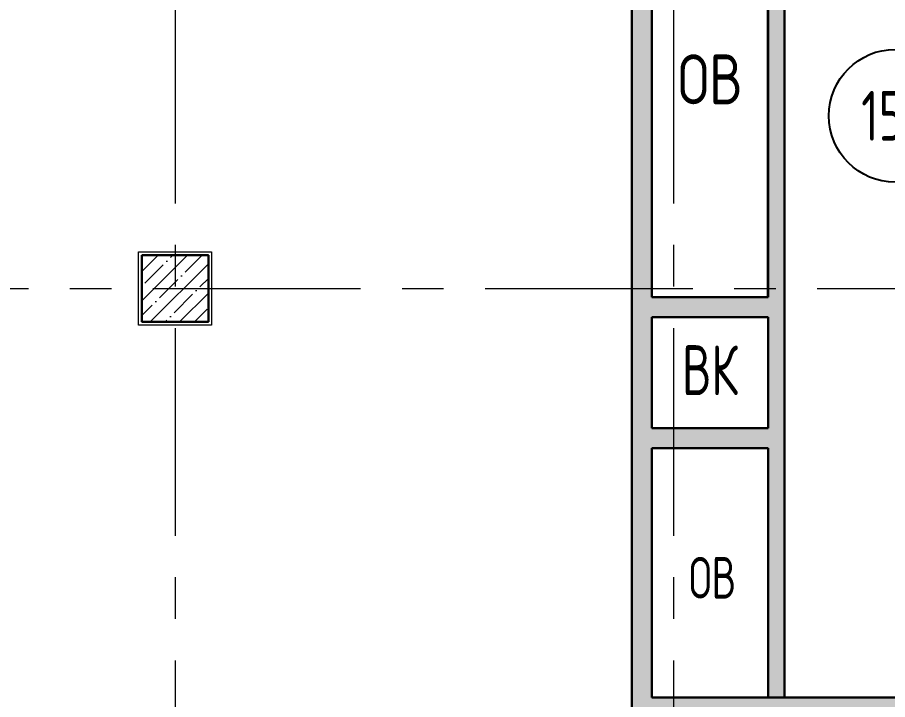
# Model space of a CAD drawing. Header units: millimetres. Extents: x -360149 to 9420325, y 0 to 292181.
# Drawn here: x -201184 to -195944, y 122127 to 126232 of the extents above; entities that cross this region are included whole.
import ezdxf
from ezdxf import colors
from ezdxf.entities.mleader import LeaderData, LeaderLine
from ezdxf.enums import TextEntityAlignment as Align
from ezdxf.math import Vec2, Vec3

# ---------------------------------------------------------------- set-up
doc = ezdxf.new("R2010")
doc.units = ezdxf.units.MM
doc.header["$MEASUREMENT"] = 0
doc.linetypes.add('CENTER', pattern=[2, 1.25, -0.25, 0.25, -0.25])
doc.layers.get('0').update_dxf_attribs({"color": 250, "lineweight": 9})
for name, color, linetype, lineweight in [('_АР ТЕКСТ', 250, 'Continuous', 25), ('АР_Колонны', 5, 'Continuous', 30), ('АР_Колонны Штрих', 250, 'Continuous', 5), ('АР_Номер помещения', 1, 'Continuous', 25), ('АР_Оси', 193, 'Continuous', 9), ('АР_Отметки', 250, 'Continuous', 15), ('АР_Перегородки газоблок', 165, 'Continuous', 30), ('АР_Перегородки газоблок_Штрих', 165, 'Continuous', 5), ('АР_Помещения_площадь', 19, 'Continuous', 9), ('Эвакуация', 7, 'Continuous', 9)]:
    doc.layers.add(name, color=color, linetype=linetype, lineweight=lineweight)
doc.layers.add('АР_новое окно', color=160, linetype='Continuous')
doc.layers.add('АР_Отверстия', color=251, linetype='Continuous')
doc.styles.add('ICOCPEUR', font='isocpeur.ttf')
doc.styles.add('ISOCPEUR', font='isocpeur.ttf', dxfattribs={"width": 0.7})
doc.styles.get("Standard").update_dxf_attribs({"font": 'isocpeur.ttf'})
pattern_1 = [(49.99999999999999, (0, 0), (215.178054780226, -18.82564049477853), [22.5, -247.5]), (355, (0, 0), (-41.6254000839, 225.6576401100035), [18, -198]), (100.45144446, (17.9315043, -1.5688032), (173.5526540181336, 206.8319972905888), [19.12205759999999, -210.3426336]), (46.18420000000001, (0, 60), (320.1723992014717, -49.65578423792296), [33.75, -371.25]), (96.63563549, (26.6810235, 55.86200789999999), (280.3985837022685, 292.2355802323651), [28.6831026, -315.5141279999999]), (351.1841639899999, (0, 60), (280.3985835164319, 292.2355800809971), [27, -297.0000003]), (21, (30, 45), (179.0721156355385, -120.7856671996016), [22.5, -247.5]), (326.0000000000001, (30, 45), (72.99459957647451, 217.5450135140559), [18, -198]), (71.45144474, (44.92267620000001, 34.9345278), (252.0667130189913, 96.75934584190615), [19.122057, -210.3426336]), (37.50000000000001, (0, 0), (3.647956595187201, 99.86815614939344), [0, -195.6, 0, -201, 0, -198.75]), (7.499999999999999, (0, 0), (78.92086123264458, 118.3235135647081), [0, -114.6, 0, -191.1, 0, -75.75]), (327.5, (-66.9, 0), (160.1467308517227, -6.766461520313927), [0, -75, 0, -234, 0, -310.5]), (317.5, (-96.9, 0), (174.9558508027159, 30.03149469969532), [0, -97.5, 0, -155.4, 0, -220.5])]

# ---------------------------------------------------------------- blocks, each defined once
blk = doc.blocks.new('*U46')
at = {"layer": 'АР_Номер помещения', "color": 7}
blk.add_circle((-456.3897456068405, -1236.899043679934), 400, dxfattribs=at)
at = {"layer": 'АР_Помещения_площадь', "color": 7}
blk.add_line((636.2316609454278, -4593.643772984851), (213.883304563934, -4593.643772984851), dxfattribs=at)
at = {"color": 7, "style": 'ISOCPEUR', "width": 0.7, "flags": 1}
blk.add_attdef('КАТЕГОРИЯ', (-499.1655280450395, -2092.186355050572), '', height=250, dxfattribs=at)
at = {"layer": 'АР_Номер помещения', "color": 7, "style": 'ISOCPEUR', "width": 0.7}
blk.add_attdef('НОМЕР_ПОМЕЩЕНИЯ', text='', height=300, dxfattribs=at).set_placement((-456.3897456097509, -1236.899043679934), align=Align.MIDDLE_CENTER)
at = {"layer": 'АР_Помещения_площадь', "color": 7, "lineweight": 30, "width": 0.7, "flags": 104}
blk.add_attdef('ИМЯ_ПОМЕЩЕНИЯ', text='', height=100, dxfattribs=at).set_placement((157.6277002443094, 1217.141369806137), align=Align.MIDDLE_CENTER)
at = {"layer": 'АР_Помещения_площадь', "color": 7, "style": 'ISOCPEUR', "width": 0.7}
blk.add_attdef('ПЛОЩАДЬ_ПОМЕЩЕНИЯ', text='', height=200, dxfattribs=at).set_placement((641.1178189186135, -4347.138243017502), align=Align.MIDDLE_RIGHT)
blk = doc.blocks.new('_DotSmall')
at = {"color": 0, "linetype": 'ByBlock', "const_width": 0.5}
blk.add_lwpolyline([(-0.0625, 0, 1), (0.0625, 0, 1)], format="xyb", close=True, dxfattribs=at)

msp = doc.modelspace()

# ---------------------------------------------------------------- hatches: boundary and pattern name
at = {"layer": 'АР_Колонны Штрих', "ltscale": 100}
h = msp.add_hatch(dxfattribs=at)
h.set_pattern_fill('ANSI35', color=256, scale=500)
h.set_pattern_definition([(45, (-1157486.014376215, 164672.1571121852), (-88.38834764831844, 88.38834764831844), []), (45, (-1157397.626028715, 164672.1571121852), (-88.38834764831844, 88.38834764831844), [156.25, -31.25, 0, -31.25])])
h.paths.add_polyline_path([(-200033.9151109831, 124800.6824583525), (-200433.9151109831, 124800.6824583525), (-200433.9151109831, 124400.6824583525), (-200033.9151109831, 124400.6824583525)])
at = {"layer": 'АР_Перегородки газоблок_Штрих', "ltscale": 100}
h = msp.add_hatch(dxfattribs=at)
h.set_pattern_fill('AR-CONC', color=256, scale=30)
h.set_pattern_definition(pattern_1)
h.paths.add_polyline_path([(-197233.9151109831, 124548.397099864), (-197363.9151109829, 124548.397099864), (-197363.9151109829, 124600.6824583526), (-197483.9151109828, 124600.6824583526), (-197483.9151109829, 121099.140863475, 0.09525128799542544), (-197363.9151109828, 121143.316811928), (-197363.9151109829, 122020.3170660118), (-197363.9151109829, 122020.3174086252), (-197233.9151109831, 122020.3173552842), (-197233.9151109831, 122140.3170660118), (-197364.1489062715, 122140.3170660118), (-197364.1151109829, 122140.7057118303), (-197364.1151109829, 123640.7057118304), (-197233.9151109831, 123640.7057118304), (-197233.9151109831, 123760.7057118303), (-197363.9151109829, 123760.7057118303), (-197363.9151109829, 124428.397099864), (-197233.9151109831, 124428.397099864)])
h.paths.add_polyline_path([(-196563.9077933564, 124600.6824583526), (-196663.9077933568, 124600.6824583526), (-196663.9076542278, 124548.397099864), (-197233.9151109831, 124548.397099864), (-197233.9151109831, 124428.397099864), (-196663.9073349132, 124428.397099864), (-196663.9055582165, 123760.7057118303), (-197233.9151109831, 123760.7057118303), (-197233.9151109831, 123640.7057118304), (-196764.1151109829, 123640.7057118304), (-196663.9052389019, 123640.7057118303), (-196663.9012464369, 122140.3177058237), (-196563.9012464373, 122140.3179719192)])
h.paths.add_polyline_path([(-196563.9151109826, 127350.6824583525), (-196663.9151109829, 127350.6824583525), (-196663.9077933568, 124600.6824583526), (-196563.9077933564, 124600.6824583526)])
h.paths.add_polyline_path([(-197363.915110983, 127350.6824583525), (-197483.9151109828, 127350.6824583525), (-197483.9151109828, 124600.6824583526), (-197363.9151109829, 124600.6824583526)])
h = msp.add_hatch(dxfattribs=at)
h.set_pattern_fill('AR-CONC', color=256, scale=30)
h.set_pattern_definition(pattern_1)
h.paths.add_polyline_path([(-190393.9237537337, 123152.3887809765), (-190513.9237090724, 123152.3871990746), (-190513.909971974, 122140.3170660118), (-197362.4473793036, 122140.3170660118), (-197362.4473793036, 122020.3137697774), (-190513.9083899917, 122020.3109104098), (-190513.9008518052, 121448.4784288714), (-197363.9151109828, 121448.4784288712), (-197363.9151109828, 121328.495369308), (-190513.8992702804, 121328.5069742351), (-190513.8991925884, 121322.6134058199), (-190513.8977952643, 121322.6134058199), (-190513.8977952643, 120884.3032050406), (-190513.8607231591, 118520.6593772406), (-190613.1786350766, 118520.6559817169), (-190613.1765908063, 118400.6559817344), (-188433.9151109827, 118400.6824583525), (-188433.917155253, 118520.6824583351), (-190393.862255816, 118520.6609590893)])
edge = h.paths.add_edge_path()
edge.add_line((-197363.9151109828, 121105.7429913883), (-197363.9151109828, 121143.3168119281))
edge.add_arc((-197538.8089604042, 121433.3276700606), 338.6652571495604, 279.3281592215792, 301.0924837210941, ccw=False)
edge.add_line((-197483.9151109829, 121099.140863475), (-197483.9151109829, 118520.6640052367))
edge.add_line((-197483.9151109829, 118520.6640052367), (-197633.8824654617, 118520.6515843898))
edge.add_line((-197633.8824654617, 118520.6515843898), (-197633.8725572111, 118400.6499500117))
edge.add_line((-197633.8725572111, 118400.6499500117), (-197264.9514221446, 118400.6498717905))
edge.add_line((-197264.9514221446, 118400.6498717905), (-197264.9617230687, 118520.6451104181))
edge.add_line((-197264.9617230687, 118520.6451104181), (-197363.9151109828, 118520.6738749546))
edge.add_line((-197363.9151109828, 118520.6738749546), (-197363.9151109828, 121105.7429913883))
h.paths.add_polyline_path([(-187913.9151109828, 123270.6824583525), (-187993.9151109828, 123270.8154791156), (-188033.9135905866, 123270.8154791155), (-188033.9151109828, 121714.3203533522), (-188033.9151109837, 118400.6824583525), (-187913.9151109818, 118400.6824583525), (-187913.915110983, 121948.4739019158)])

# ---------------------------------------------------------------- linework, layer by layer
at = {"ltscale": 100}
msp.add_lwpolyline([(-200453.9151109831, 124820.6824583525), (-200013.9151109831, 124820.6824583525), (-200013.9151109831, 124380.6824583525), (-200453.9151109831, 124380.6824583525)], close=True, dxfattribs=at)
at = {"layer": 'АР_Колонны', "ltscale": 100}
msp.add_lwpolyline([(-200433.9151109831, 124800.6824583525), (-200033.9151109831, 124800.6824583525), (-200033.9151109831, 124400.6824583525), (-200433.9151109831, 124400.6824583525)], close=True, dxfattribs=at)
at = {"layer": 'АР_Оси', "linetype": 'CENTER', "ltscale": 1000}
for p, q in [((-200233.9151109831, 134363.1513644526), (-200233.9151109831, 78630.80280076223)), ((-197233.9151109831, 134363.1513644527), (-197233.9151109831, 78630.80280076223)), ((-224367.6090424565, 124600.6824583526), (-141189.2069877373, 124600.6824583525)), ((-224367.609042449, 124600.6824584683), (-141189.2069877298, 124600.6824584682))]:
    msp.add_line(p, q, dxfattribs=at)
at = {"layer": 'АР_Перегородки газоблок', "ltscale": 100}
for points in [[(-197483.9151109829, 118520.6639668389), (-197483.9151109828, 127350.6824583525)], [(-197363.915110983, 127350.6824583525), (-197363.9151109829, 124548.397099864)], [(-196663.9076542278, 124548.397099864), (-196663.9151109829, 127350.6824583525)], [(-196563.9012464374, 122140.3180118335), (-196563.9151109833, 127350.682724448)], [(-197363.9151109829, 124548.397099864), (-196663.9055582165, 124548.397099864)], [(-196663.9052389019, 124428.397099864), (-197363.9151109829, 124428.397099864)], [(-197363.9151109829, 124428.397099864), (-197363.9151109829, 123760.7057118303)], [(-196663.9055582165, 123760.7057118303), (-196663.9073349132, 124428.397099864)], [(-197363.9151109829, 123760.7057118303), (-196663.9055582165, 123760.7057118303)], [(-197363.9151109829, 123640.7057118303), (-197363.9151109829, 122140.3170660118)], [(-196663.9052389019, 123640.7057118303), (-197363.9151109829, 123640.7057118303)], [(-196663.901246437, 122140.3177457381), (-196663.9052389019, 123640.7057118303)], [(-197363.9151109829, 122140.3170660118), (-190513.909971974, 122140.3170660118), (-190513.9237090724, 123152.3871990746)], [(-197363.9151109829, 122140.3170660118), (-197024.3457267503, 122140.3170660118)], [(-196904.3457267503, 122140.3170660118), (-194433.9151110004, 122140.3236397164)]]:
    msp.add_lwpolyline(points, dxfattribs=at)
at = {"layer": 'Эвакуация'}
msp.add_line((-196669.4231666205, 127348.397099864), (-196669.4231666205, 124548.397099864), dxfattribs=at)
at = {"layer": 'Эвакуация', "lineweight": 18}
for p, q in [((-196663.915110983, 124550.6824583525), (-196663.915110983, 127350.6824583525)), ((-196765.715110983, 123640.3057118304), (-196764.1151109829, 123640.7057118304)), ((-197364.1151109829, 122140.7057118303), (-197363.9151109829, 122143.0057118304))]:
    msp.add_line(p, q, dxfattribs=at)

# ---------------------------------------------------------------- block references
at = {"layer": 'АР_новое окно'}
ref = msp.add_blockref('*U46', (-195440.9307961316, 126877.0467561614), dxfattribs=at)
ref.add_attrib('НОМЕР_ПОМЕЩЕНИЯ', '155', dxfattribs={"layer": 'АР_Номер помещения', "color": 7, "height": 300, "style": 'ISOCPEUR', "width": 0.7}).set_placement((-195897.3205417414, 125640.1477124814), align=Align.MIDDLE_CENTER)
ref.add_attrib('ПЛОЩАДЬ_ПОМЕЩЕНИЯ', '11.10', dxfattribs={"layer": 'АР_Помещения_площадь', "color": 7, "height": 200, "style": 'ISOCPEUR', "width": 0.7}).set_placement((-194799.8129772128, 122529.9085131439), align=Align.MIDDLE_RIGHT)

# ---------------------------------------------------------------- texts
at = {"layer": 'АР_Отверстия', "ltscale": 100, "attachment_point": 5, "line_spacing_factor": 0.7, "style": 'ICOCPEUR'}
for s, insert, char_height in [('\\A1;{\\W0.8;ОВ}', (-197012.3753846091, 125859.714761991), 300), ('\\A1;{\\W0.7;ВК}', (-197013.5314246174, 124109.4247387082), 300), ('\\A1;{\\W0.7;ОВ}', (-196998.83243718, 122860.291422542), 250)]:
    msp.add_mtext(s, dxfattribs=dict(at, insert=insert, char_height=char_height))

# ---------------------------------------------------------------- leaders
at = {"layer": '_АР ТЕКСТ'}
ml = msp.add_multileader_mtext('Standard', dxfattribs=at)
ml.set_content('{\\W0.8;-2,550}', color=256, style='ISOCPEUR')
ml.set_leader_properties(color=256, linetype='Continuous', lineweight=-1)
ml.set_arrow_properties(name='DOTSMALL')
ml.build(insert=Vec2(0, 0))
ml.multileader.update_dxf_attribs({"has_text_frame": 1, "text_left_attachment_type": 4, "text_right_attachment_type": 4, "dogleg_length": 100, "arrow_head_size": 180})
ctx = ml.context
ctx.base_point, ctx.char_height, ctx.arrow_head_size, ctx.landing_gap_size, ctx.plane_origin = Vec3(-302775.822290387, 123943.2638625839, -1.961751612303354), 250, 180, 50, Vec3(-302295.4889269536, 121699.245469789, -1.961751612303354)
ctx.left_attachment, ctx.right_attachment = 4, 4
notes = []
notes.append((ctx, [(0, (0, 0, 0), (0, 0), (1, 0), 1, [])]))
ctx.mtext.insert, ctx.mtext.width, ctx.mtext.defined_height, ctx.mtext.line_spacing_style, ctx.mtext.flow_direction = Vec3(-302725.822290387, 124276.5971959173, -1.961751612303354), 801.0864057841361, 330.709552927064, 2, 5
at = {"layer": 'АР_Отметки'}
ml = msp.add_multileader_mtext('Standard', dxfattribs=at)
ml.set_content('{\\W0.8;-2,250}', color=256, style='ISOCPEUR')
ml.set_leader_properties(color=256, linetype='Continuous', lineweight=-1)
ml.set_arrow_properties(name='DOTSMALL')
ml.build(insert=Vec2(0, 0))
ml.multileader.update_dxf_attribs({"has_text_frame": 1, "text_left_attachment_type": 4, "text_right_attachment_type": 4, "dogleg_length": 100, "arrow_head_size": 180})
ctx = ml.context
ctx.base_point, ctx.char_height, ctx.arrow_head_size, ctx.landing_gap_size, ctx.plane_origin = Vec3(-296774.1426544723, 128156.9544789155), 250, 180, 50, Vec3(-296855.5361043215, 126878.8351738673)
ctx.left_attachment, ctx.right_attachment = 4, 4
notes.append((ctx, [(0, (0, 0, 0), (0, 0), (1, 0), 1, [])]))
ctx.mtext.insert, ctx.mtext.width, ctx.mtext.defined_height, ctx.mtext.line_spacing_style, ctx.mtext.flow_direction = Vec3(-296724.1426544723, 128490.2878122488), 769.9889591111103, 343.8884462512117, 2, 5
for ctx, leaders in notes:
    for number, flags, end, landing, length, lines in leaders:
        leader = LeaderData()
        leader.index, (leader.has_last_leader_line, leader.has_dogleg_vector, leader.attachment_direction) = number, flags
        leader.last_leader_point, leader.dogleg_vector, leader.dogleg_length = Vec3(end), Vec3(landing), length
        for number, points, colour, breaks in lines:
            line = LeaderLine()
            line.index, line.vertices, line.color, line.breaks = number, Vec3.list(points), colors.encode_raw_color(colour), breaks
            leader.lines.append(line)
        ctx.leaders.append(leader)

doc.saveas('drawing.dxf')
